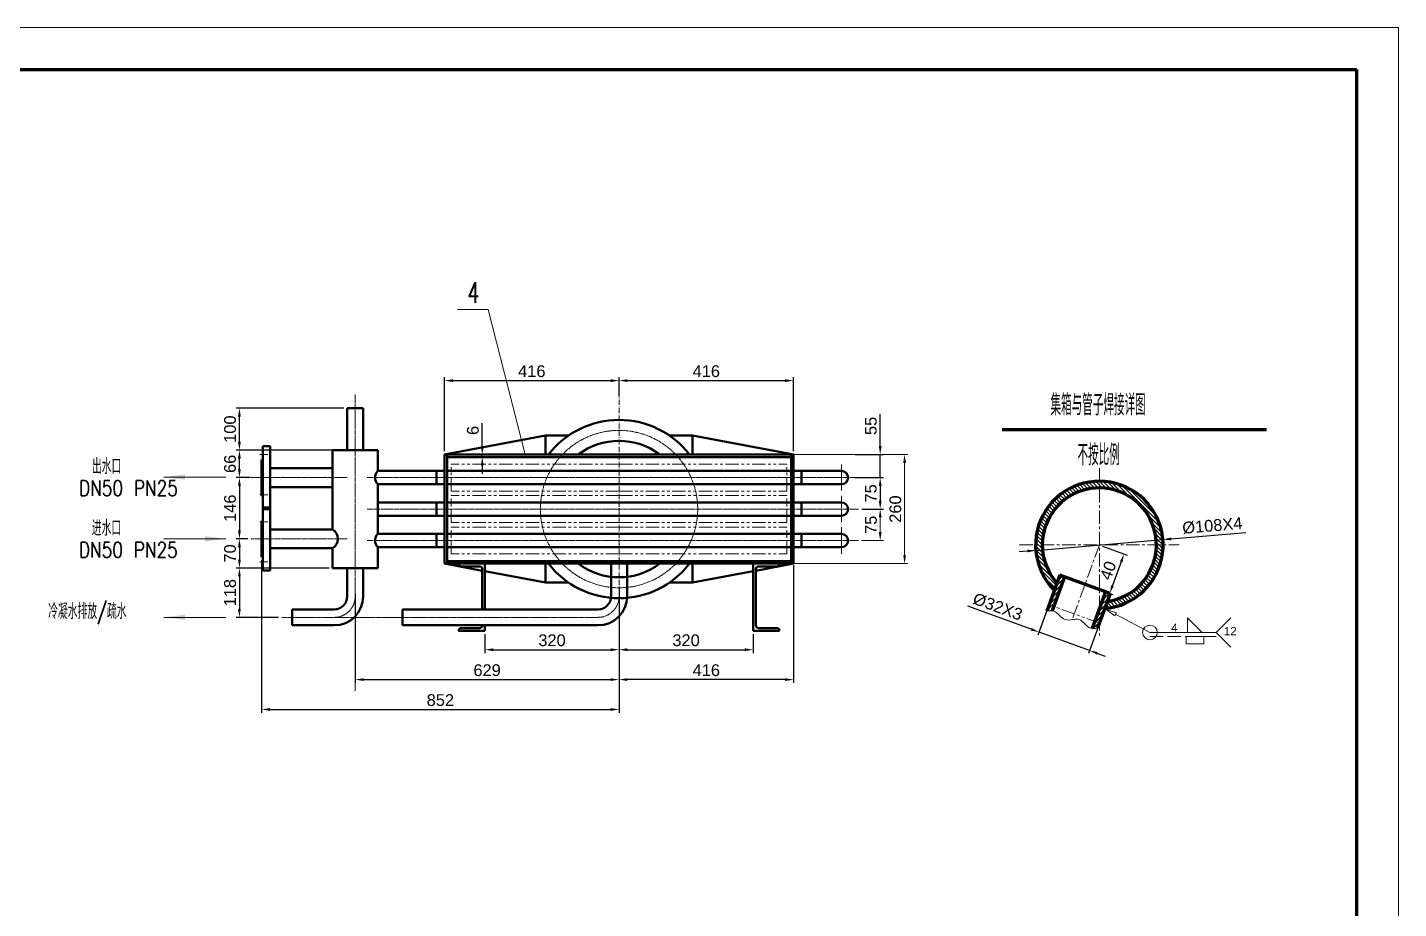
# Model space of a CAD drawing. Header units: millimetres. Extents: x 176693 to 196875, y 147562 to 159646.
# Drawn here: x 179364 to 182633, y 153319 to 155419 of the extents above; entities that cross this region are included whole.
import ezdxf

# ---------------------------------------------------------------- set-up
doc = ezdxf.new("R2010")
doc.units = ezdxf.units.MM
for name, pattern in [('ACAD_ISO10W100', [18.7, 12, -3, 0.7, -3]), ('AD_LTYPE1 0.20 mm', [16, 13, -1, 1, -1]), ('CENTER', [50.8, 31.75, -6.35, 6.35, -6.35]), ('CENTER2', [28.574999, 19.049999, -3.175, 3.175, -3.175]), ('PHANTOM', [63.5, 31.75, -6.35, 6.35, -6.35, 6.35, -6.35])]:
    doc.linetypes.add(name, pattern=pattern)
doc.layers.get('Defpoints').update_dxf_attribs({"lineweight": 18})
for name, color, linetype, lineweight in [('1轮廓实线层', 7, 'Continuous', 70), ('2细线层', 4, 'Continuous', 18), ('3中心线层', 1, 'CENTER', 18), ('5剖面线层', 2, 'Continuous', 18), ('6文字层', 3, 'Continuous', 18), ('7标注层', 4, 'Continuous', 18), ('9双点划线层', 6, 'PHANTOM', 18), ('CENTER1', 1, 'CENTER2', 18), ('CONTOUR', 7, 'Continuous', 50), ('中心线', 1, 'ACAD_ISO10W100', 18)]:
    doc.layers.add(name, color=color, linetype=linetype, lineweight=lineweight)
doc.styles.add('PC_TEXTSTYLE', font='txt.shx', dxfattribs={"width": 0.8, "bigfont": 'gbcbig.shx'})
doc.styles.get("Standard").update_dxf_attribs({"font": 'arial.ttf'})
doc.styles.add('TH_GBDIM', font='', dxfattribs={"width": 0.8})
doc.styles.get('TH_GBDIM').set_extended_font_data('宋体')
doc.dimstyles.new('HGCAD$0', dxfattribs={"dimtxt": 3.5, "dimasz": 2.5, "dimexe": 1, "dimexo": 1, "dimgap": 1, "dimtad": 1, "dimdec": 0, "dimdsep": 46, "dimtxsty": 'Standard', "dimcen": 0, "dimdle": 5, "dimadec": 0, "dimazin": 0, "dimtfac": 1, "dimtdec": 0, "dimtmove": 0, "dimatfit": 1, "dimfxl": 1, "dimtolj": 1, "dimarcsym": 0})
doc.dimstyles.new('HGCAD$3', dxfattribs={"dimtxt": 3.5, "dimasz": 2.5, "dimexe": 1, "dimexo": 1, "dimgap": 1, "dimtad": 1, "dimdec": 0, "dimdsep": 46, "dimtxsty": 'Standard', "dimcen": 0, "dimdle": 5, "dimadec": 1, "dimazin": 0, "dimtfac": 1, "dimtdec": 0, "dimtmove": 0, "dimatfit": 1, "dimfxl": 1, "dimtolj": 1, "dimarcsym": 0})

# ---------------------------------------------------------------- blocks, each defined once
blk = doc.blocks.new('*D556')
at = {"color": 0, "lineweight": -2, "transparency": 16777216}
for p, q in [((180075.7, 154130.2), (179861.7, 154130.2)), ((179869.7, 154110.2), (179869.7, 154032.7)), ((179963, 154012.7), (179861.7, 154012.7))]:
    blk.add_line(p, q, dxfattribs=at)
at = {"color": 0, "transparency": 16777216}
for points in [[(179866.4, 154110.2), (179873, 154110.2), (179869.7, 154130.2)], [(179866.4, 154032.7), (179873, 154032.7), (179869.7, 154012.7)]]:
    blk.add_solid(points, dxfattribs=at)
at = {"layer": 'Defpoints', "color": 0, "transparency": 16777216}
for p in [(180083.7, 154130.2), (179869.7, 154012.7), (179971, 154012.7)]:
    blk.add_point(p, dxfattribs=at)
at = {"color": 0, "lineweight": 18, "transparency": 16777216, "insert": (179847.4, 154071.5), "char_height": 28, "attachment_point": 5, "rotation": 90}
blk.add_mtext('\\A1;118', dxfattribs=at)
blk = doc.blocks.new('*D599')
at = {"color": 0, "lineweight": -2, "transparency": 16777216}
for p, q in [((181757.2, 153984.4), (181606.3, 154039.3)), ((181797, 154035.3), (181773.3, 153970)), ((181917.3, 153991.5), (181893.5, 153926.2)), ((181896.3, 153933.7), (181776, 153977.5)), ((181915.1, 153926.9), (181933.9, 153920.1))]:
    blk.add_line(p, q, dxfattribs=at)
at = {"color": 0, "transparency": 16777216}
for points in [[(181758.3, 153987.5), (181756.1, 153981.2), (181776, 153977.5)], [(181916.2, 153930), (181913.9, 153923.8), (181896.3, 153933.7)]]:
    blk.add_solid(points, dxfattribs=at)
at = {"layer": 'Defpoints', "color": 0, "transparency": 16777216}
for p in [(181799.8, 154042.8), (181920.1, 153999.1), (181896.3, 153933.7)]:
    blk.add_point(p, dxfattribs=at)
at = {"color": 0, "lineweight": 18, "transparency": 16777216, "insert": (181677.4, 154038), "char_height": 28, "attachment_point": 5, "rotation": 340}
blk.add_mtext('\\A1;%%C32X3', dxfattribs=at)
blk = doc.blocks.new('*D484')
at = {"color": 0, "lineweight": -2, "transparency": 16777216}
for p, q in [((181927.2, 154182.5), (181986.2, 154161)), ((181971.8, 154145), (181951.3, 154088.6)), ((181893, 154088.5), (181952, 154067.1))]:
    blk.add_line(p, q, dxfattribs=at)
at = {"color": 0, "transparency": 16777216}
for points in [[(181968.7, 154146.1), (181974.9, 154143.8), (181978.6, 154163.8)], [(181948.2, 154089.7), (181954.4, 154087.5), (181944.4, 154069.8)]]:
    blk.add_solid(points, dxfattribs=at)
at = {"layer": 'Defpoints', "color": 0, "transparency": 16777216}
for p in [(181919.7, 154185.2), (181885.5, 154091.3), (181944.4, 154069.8)]:
    blk.add_point(p, dxfattribs=at)
at = {"color": 0, "lineweight": 18, "transparency": 16777216, "insert": (181940.6, 154124.4), "char_height": 28, "attachment_point": 5, "rotation": 70}
blk.add_mtext('\\A1;40', dxfattribs=at)
blk = doc.blocks.new('*D485')
at = {"color": 0, "lineweight": -2, "transparency": 16777216}
for p, q in [((181768.2, 154172.4), (182071.2, 154198)), ((182091.1, 154199.7), (182268.8, 154214.8)), ((181748.3, 154170.7), (181728.4, 154169))]:
    blk.add_line(p, q, dxfattribs=at)
at = {"color": 0, "transparency": 16777216}
for points in [[(182090.8, 154203.1), (182091.4, 154196.4), (182071.2, 154198)], [(181748, 154174), (181748.6, 154167.4), (181768.2, 154172.4)]]:
    blk.add_solid(points, dxfattribs=at)
at = {"layer": 'Defpoints', "color": 0, "transparency": 16777216}
for p in [(182071.2, 154198), (181768.2, 154172.4)]:
    blk.add_point(p, dxfattribs=at)
at = {"color": 0, "lineweight": 18, "transparency": 16777216, "insert": (182189.1, 154231.2), "char_height": 28, "attachment_point": 5, "rotation": 4.8385}
blk.add_mtext('\\A1;%%C108X4', dxfattribs=at)
blk = doc.blocks.new('*D594')
at = {"color": 0, "lineweight": -2, "transparency": 16777216}
for p, q in [((180448.6, 154420.7), (180448.6, 154475.3)), ((180448.6, 154394.7), (180448.6, 154400.7)), ((180452.8, 154400.7), (180456.6, 154400.7)), ((180452.8, 154394.7), (180456.6, 154394.7)), ((180448.6, 154374.7), (180448.6, 154354.7))]:
    blk.add_line(p, q, dxfattribs=at)
at = {"color": 0, "transparency": 16777216}
for points in [[(180445.3, 154420.7), (180452, 154420.7), (180448.6, 154400.7)], [(180445.3, 154374.7), (180452, 154374.7), (180448.6, 154394.7)]]:
    blk.add_solid(points, dxfattribs=at)
at = {"layer": 'Defpoints', "color": 0, "transparency": 16777216}
for p in [(180444.8, 154400.7), (180444.8, 154394.7), (180448.6, 154394.7)]:
    blk.add_point(p, dxfattribs=at)
at = {"color": 0, "lineweight": 18, "transparency": 16777216, "insert": (180426.3, 154458.1), "char_height": 28, "attachment_point": 5, "rotation": 90}
blk.add_mtext('\\A1;6', dxfattribs=at)
blk = doc.blocks.new('*D595')
at = {"color": 0, "lineweight": -2, "transparency": 16777216}
for p, q in [((181353.7, 154345.7), (181405.2, 154345.7)), ((181397.2, 154325.7), (181397.2, 154290.7)), ((181353.7, 154270.7), (181405.2, 154270.7))]:
    blk.add_line(p, q, dxfattribs=at)
at = {"color": 0, "transparency": 16777216}
for points in [[(181393.9, 154325.7), (181400.6, 154325.7), (181397.2, 154345.7)], [(181393.9, 154290.7), (181400.6, 154290.7), (181397.2, 154270.7)]]:
    blk.add_solid(points, dxfattribs=at)
at = {"layer": 'Defpoints', "color": 0, "transparency": 16777216}
for p in [(181345.7, 154345.7), (181345.7, 154270.7), (181397.2, 154270.7)]:
    blk.add_point(p, dxfattribs=at)
at = {"color": 0, "lineweight": 18, "transparency": 16777216, "insert": (181375, 154308.2), "char_height": 28, "attachment_point": 5, "rotation": 90}
blk.add_mtext('\\A1;75', dxfattribs=at)
blk = doc.blocks.new('*D488')
at = {"color": 0, "lineweight": -2, "transparency": 16777216}
for p, q in [((180145.7, 154068.7), (180145.7, 153856.3)), ((180774.7, 154068.7), (180774.7, 153856.3)), ((180165.7, 153864.3), (180754.7, 153864.3))]:
    blk.add_line(p, q, dxfattribs=at)
at = {"color": 0, "transparency": 16777216}
for points in [[(180165.7, 153867.6), (180165.7, 153861), (180145.7, 153864.3)], [(180754.7, 153867.6), (180754.7, 153861), (180774.7, 153864.3)]]:
    blk.add_solid(points, dxfattribs=at)
at = {"layer": 'Defpoints', "color": 0, "transparency": 16777216}
for p in [(180145.7, 154076.7), (180774.7, 154076.7), (180774.7, 153864.3)]:
    blk.add_point(p, dxfattribs=at)
at = {"color": 0, "lineweight": 18, "transparency": 16777216, "insert": (180460.2, 153886.6), "char_height": 28, "attachment_point": 5}
blk.add_mtext('\\A1;629', dxfattribs=at)
blk = doc.blocks.new('*D489')
at = {"color": 0, "lineweight": -2, "transparency": 16777216}
for p, q in [((180774.7, 154054.7), (180774.7, 153927.6)), ((181094.3, 153972.7), (181094.3, 153927.6)), ((180794.7, 153935.6), (181074.3, 153935.6))]:
    blk.add_line(p, q, dxfattribs=at)
at = {"color": 0, "transparency": 16777216}
for points in [[(180794.7, 153938.9), (180794.7, 153932.2), (180774.7, 153935.6)], [(181074.3, 153938.9), (181074.3, 153932.2), (181094.3, 153935.6)]]:
    blk.add_solid(points, dxfattribs=at)
at = {"layer": 'Defpoints', "color": 0, "transparency": 16777216}
for p in [(180774.7, 154062.7), (181094.3, 153980.7), (181094.3, 153935.6)]:
    blk.add_point(p, dxfattribs=at)
at = {"color": 0, "lineweight": 18, "transparency": 16777216, "insert": (180934.5, 153957.9), "char_height": 28, "attachment_point": 5}
blk.add_mtext('\\A1;320', dxfattribs=at)
blk = doc.blocks.new('*D490')
at = {"color": 0, "lineweight": -2, "transparency": 16777216}
for p, q in [((180774.7, 154084.7), (180774.7, 153927.6)), ((180455.1, 153972.7), (180455.1, 153927.6)), ((180475.1, 153935.6), (180754.7, 153935.6))]:
    blk.add_line(p, q, dxfattribs=at)
at = {"color": 0, "transparency": 16777216}
for points in [[(180475.1, 153938.9), (180475.1, 153932.2), (180455.1, 153935.6)], [(180754.7, 153938.9), (180754.7, 153932.2), (180774.7, 153935.6)]]:
    blk.add_solid(points, dxfattribs=at)
at = {"layer": 'Defpoints', "color": 0, "transparency": 16777216}
for p in [(180774.7, 154092.7), (180455.1, 153980.7), (180774.7, 153935.6)]:
    blk.add_point(p, dxfattribs=at)
at = {"color": 0, "lineweight": 18, "transparency": 16777216, "insert": (180614.9, 153957.9), "char_height": 28, "attachment_point": 5}
blk.add_mtext('\\A1;320', dxfattribs=at)
blk = doc.blocks.new('*D491')
at = {"color": 0, "lineweight": -2, "transparency": 16777216}
for p, q in [((179890, 154345.7), (179861.7, 154345.7)), ((179869.7, 154325.7), (179869.7, 154219.7)), ((179890, 154199.7), (179861.7, 154199.7))]:
    blk.add_line(p, q, dxfattribs=at)
at = {"color": 0, "transparency": 16777216}
for points in [[(179866.4, 154325.7), (179873, 154325.7), (179869.7, 154345.7)], [(179866.4, 154219.7), (179873, 154219.7), (179869.7, 154199.7)]]:
    blk.add_solid(points, dxfattribs=at)
at = {"layer": 'Defpoints', "color": 0, "transparency": 16777216}
for p in [(179898, 154345.7), (179869.7, 154199.7), (179898, 154199.7)]:
    blk.add_point(p, dxfattribs=at)
at = {"color": 0, "lineweight": 18, "transparency": 16777216, "insert": (179847.4, 154272.7), "char_height": 28, "attachment_point": 5, "rotation": 90}
blk.add_mtext('\\A1;146', dxfattribs=at)
blk = doc.blocks.new('*D600')
at = {"color": 0, "lineweight": -2, "transparency": 16777216}
for p, q in [((180118.7, 154511.2), (179861.7, 154511.2)), ((179869.7, 154431.2), (179869.7, 154491.2)), ((180095.5, 154411.2), (179861.7, 154411.2))]:
    blk.add_line(p, q, dxfattribs=at)
at = {"color": 0, "transparency": 16777216}
for points in [[(179866.4, 154491.2), (179873, 154491.2), (179869.7, 154511.2)], [(179866.4, 154431.2), (179873, 154431.2), (179869.7, 154411.2)]]:
    blk.add_solid(points, dxfattribs=at)
at = {"layer": 'Defpoints', "color": 0, "transparency": 16777216}
for p in [(179869.7, 154511.2), (180126.7, 154511.2), (180103.5, 154411.2)]:
    blk.add_point(p, dxfattribs=at)
at = {"color": 0, "lineweight": 18, "transparency": 16777216, "insert": (179847.4, 154461.2), "char_height": 28, "attachment_point": 5, "rotation": 90}
blk.add_mtext('\\A1;100', dxfattribs=at)
blk = doc.blocks.new('*D601')
at = {"color": 0, "lineweight": -2, "transparency": 16777216}
for p, q in [((179896.3, 154411.2), (179861.7, 154411.2)), ((179869.7, 154365.7), (179869.7, 154391.2)), ((179896.3, 154345.7), (179861.7, 154345.7))]:
    blk.add_line(p, q, dxfattribs=at)
at = {"color": 0, "transparency": 16777216}
for points in [[(179866.4, 154391.2), (179873, 154391.2), (179869.7, 154411.2)], [(179866.4, 154365.7), (179873, 154365.7), (179869.7, 154345.7)]]:
    blk.add_solid(points, dxfattribs=at)
at = {"layer": 'Defpoints', "color": 0, "transparency": 16777216}
for p in [(179869.7, 154411.2), (179904.3, 154411.2), (179904.3, 154345.7)]:
    blk.add_point(p, dxfattribs=at)
at = {"color": 0, "lineweight": 18, "transparency": 16777216, "insert": (179847.4, 154378.5), "char_height": 28, "attachment_point": 5, "rotation": 90}
blk.add_mtext('\\A1;66', dxfattribs=at)
blk = doc.blocks.new('*D499')
at = {"color": 0, "lineweight": -2, "transparency": 16777216}
for p, q in [((179890, 154199.7), (179861.7, 154199.7)), ((179869.7, 154179.7), (179869.7, 154150.2)), ((180083.7, 154130.2), (179861.7, 154130.2))]:
    blk.add_line(p, q, dxfattribs=at)
at = {"color": 0, "transparency": 16777216}
for points in [[(179866.4, 154179.7), (179873, 154179.7), (179869.7, 154199.7)], [(179866.4, 154150.2), (179873, 154150.2), (179869.7, 154130.2)]]:
    blk.add_solid(points, dxfattribs=at)
at = {"layer": 'Defpoints', "color": 0, "transparency": 16777216}
for p in [(179898, 154199.7), (179869.7, 154130.2), (180091.7, 154130.2)]:
    blk.add_point(p, dxfattribs=at)
at = {"color": 0, "lineweight": 18, "transparency": 16777216, "insert": (179847.4, 154165), "char_height": 28, "attachment_point": 5, "rotation": 90}
blk.add_mtext('\\A1;70', dxfattribs=at)
blk = doc.blocks.new('*D500')
at = {"color": 0, "lineweight": -2, "transparency": 16777216}
for p, q in [((180774.7, 154539.5), (180774.7, 154584.9)), ((181190.7, 154408.7), (181190.7, 154584.9)), ((180794.7, 154576.9), (181170.7, 154576.9))]:
    blk.add_line(p, q, dxfattribs=at)
at = {"color": 0, "transparency": 16777216}
for points in [[(180794.7, 154580.2), (180794.7, 154573.5), (180774.7, 154576.9)], [(181170.7, 154580.2), (181170.7, 154573.5), (181190.7, 154576.9)]]:
    blk.add_solid(points, dxfattribs=at)
at = {"layer": 'Defpoints', "color": 0, "transparency": 16777216}
for p in [(181190.7, 154576.9), (180774.7, 154531.5), (181190.7, 154400.7)]:
    blk.add_point(p, dxfattribs=at)
at = {"color": 0, "lineweight": 18, "transparency": 16777216, "insert": (180982.7, 154599.2), "char_height": 28, "attachment_point": 5}
blk.add_mtext('\\A1;416', dxfattribs=at)
blk = doc.blocks.new('*D602')
at = {"color": 0, "lineweight": -2, "transparency": 16777216}
for p, q in [((180358.7, 154408.7), (180358.7, 154584.9)), ((180774.7, 154539.5), (180774.7, 154584.9)), ((180378.7, 154576.9), (180754.7, 154576.9))]:
    blk.add_line(p, q, dxfattribs=at)
at = {"color": 0, "transparency": 16777216}
for points in [[(180378.7, 154580.2), (180378.7, 154573.5), (180358.7, 154576.9)], [(180754.7, 154580.2), (180754.7, 154573.5), (180774.7, 154576.9)]]:
    blk.add_solid(points, dxfattribs=at)
at = {"layer": 'Defpoints', "color": 0, "transparency": 16777216}
for p in [(180774.7, 154576.9), (180774.7, 154531.5), (180358.7, 154400.7)]:
    blk.add_point(p, dxfattribs=at)
at = {"color": 0, "lineweight": 18, "transparency": 16777216, "insert": (180566.7, 154599.2), "char_height": 28, "attachment_point": 5}
blk.add_mtext('\\A1;416', dxfattribs=at)
blk = doc.blocks.new('*D501')
at = {"color": 0, "lineweight": -2, "transparency": 16777216}
for p, q in [((181190.7, 154137.3), (181190.7, 153856.3)), ((180774.7, 153983.1), (180774.7, 153856.3)), ((181170.7, 153864.3), (180794.7, 153864.3))]:
    blk.add_line(p, q, dxfattribs=at)
at = {"color": 0, "transparency": 16777216}
for points in [[(180794.7, 153867.6), (180794.7, 153861), (180774.7, 153864.3)], [(181170.7, 153867.6), (181170.7, 153861), (181190.7, 153864.3)]]:
    blk.add_solid(points, dxfattribs=at)
at = {"layer": 'Defpoints', "color": 0, "transparency": 16777216}
for p in [(181190.7, 154145.3), (180774.7, 153991.1), (180774.7, 153864.3)]:
    blk.add_point(p, dxfattribs=at)
at = {"color": 0, "lineweight": 18, "transparency": 16777216, "insert": (180982.7, 153886.6), "char_height": 28, "attachment_point": 5}
blk.add_mtext('\\A1;416', dxfattribs=at)
blk = doc.blocks.new('*D603')
at = {"color": 0, "lineweight": -2, "transparency": 16777216}
for p, q in [((179922.7, 154149.2), (179922.7, 153785.2)), ((180774.7, 153975.1), (180774.7, 153785.2)), ((179942.7, 153793.2), (180754.7, 153793.2))]:
    blk.add_line(p, q, dxfattribs=at)
at = {"color": 0, "transparency": 16777216}
for points in [[(179942.7, 153796.5), (179942.7, 153789.8), (179922.7, 153793.2)], [(180754.7, 153796.5), (180754.7, 153789.8), (180774.7, 153793.2)]]:
    blk.add_solid(points, dxfattribs=at)
at = {"layer": 'Defpoints', "color": 0, "transparency": 16777216}
for p in [(179922.7, 154157.2), (180774.7, 153983.1), (180774.7, 153793.2)]:
    blk.add_point(p, dxfattribs=at)
at = {"color": 0, "lineweight": 18, "transparency": 16777216, "insert": (180348.7, 153815.4), "char_height": 28, "attachment_point": 5}
blk.add_mtext('\\A1;852', dxfattribs=at)
blk = doc.blocks.new('*X226')
at = {"layer": '2细线层', "linetype": 'Continuous'}
blk.add_hatch(color=4, dxfattribs=at).paths.add_polyline_path([(27690.3, 24066.9), (27740.3, 24073.1), (27740.3, 24060.6)], flags=0)
at = {"layer": '2细线层', "color": 4, "linetype": 'Continuous'}
blk.add_line((27690.3, 24066.9), (27838.1, 24066.9), dxfattribs=at)
at = {"layer": '2细线层', "color": 3}
blk.add_line((27838.1, 24066.9), (27838.1, 24066.9), dxfattribs=at)
blk = doc.blocks.new('*D647')
at = {"color": 0, "lineweight": -2, "transparency": 16777216}
for p, q in [((181397.2, 154420.7), (181397.2, 154497)), ((181337.9, 154400.7), (181405.2, 154400.7)), ((181397.2, 154345.7), (181397.2, 154400.7)), ((181337.9, 154345.7), (181405.2, 154345.7)), ((181397.2, 154325.7), (181397.2, 154305.7))]:
    blk.add_line(p, q, dxfattribs=at)
at = {"color": 0, "transparency": 16777216}
for points in [[(181393.9, 154420.7), (181400.6, 154420.7), (181397.2, 154400.7)], [(181393.9, 154325.7), (181400.6, 154325.7), (181397.2, 154345.7)]]:
    blk.add_solid(points, dxfattribs=at)
at = {"layer": 'Defpoints', "color": 0, "transparency": 16777216}
for p in [(181329.9, 154400.7), (181397.2, 154400.7), (181329.9, 154345.7)]:
    blk.add_point(p, dxfattribs=at)
at = {"color": 0, "lineweight": 18, "transparency": 16777216, "insert": (181375, 154468.9), "char_height": 28, "attachment_point": 5, "rotation": 90}
blk.add_mtext('\\A1;55', dxfattribs=at)

msp = doc.modelspace()

# ---------------------------------------------------------------- hatches: boundary and pattern name
at = {"layer": '5剖面线层'}
h = msp.add_hatch(dxfattribs=at)
h.set_pattern_fill('ANSI31', color=256, scale=2, angle=90, style=0)
h.set_pattern_definition([(135, (178374.061, 151497.231), (-4.490128, -4.490128), [])])
h.paths.add_polyline_path([(181919.704, 154321.225), (181919.704, 154337.225, 0.41421356), (181767.704, 154185.225), (181783.704, 154185.225, -0.41421356)])
h.paths.add_polyline_path([(182055.704, 154185.225), (182071.704, 154185.225, 0.41421356), (181919.704, 154337.225), (181919.704, 154321.225, -0.41421356)])
h.paths.add_polyline_path([(181938.802, 154050.572), (181932.691, 154033.78, 0.3893758), (182071.704, 154185.225), (182055.704, 154185.225, -0.37352422)])
h.paths.add_polyline_path([(181783.704, 154185.225), (181767.704, 154185.225, 0.19936118), (181812.41, 154077.559), (181818.522, 154094.351, -0.18501192)])
h = msp.add_hatch(dxfattribs=at)
h.set_pattern_fill('ANSI31', color=256, scale=2, style=0)
h.set_pattern_definition([(45, (178374.061, 151497.231), (-4.490128, 4.490128), [])])
edge = h.paths.add_edge_path()
edge.add_line((181836.638, 154109.04), (181825.362, 154113.145))
edge.add_line((181825.362, 154113.145), (181794.206, 154027.543))
edge.add_spline(control_points=[(181794.206, 154027.543), (181798.684, 154028.183), (181803.162, 154028.822), (181807.272, 154028.357)], knot_values=[0, 0, 0, 0, 12.79443655, 12.79443655, 12.79443655, 12.79443655], degree=3, periodic=0)
edge.add_line((181807.272, 154028.357), (181836.638, 154109.04))
h.paths.add_polyline_path([(181919.704, 154033.187), (181919.704, 153998.101), (181945.643, 154069.366), (181934.366, 154073.47)])
edge = h.paths.add_edge_path()
edge.add_line((181919.704, 154033.187), (181902.611, 153986.223))
edge.add_spline(control_points=[(181902.611, 153986.223), (181906.721, 153985.758), (181911.199, 153986.397), (181915.677, 153987.036)], knot_values=[122.17931102, 122.17931102, 122.17931102, 122.17931102, 134.97374757, 134.97374757, 134.97374757, 134.97374757], degree=3, periodic=0)
edge.add_line((181915.677, 153987.036), (181919.704, 153998.101))
edge.add_line((181919.704, 153998.101), (181919.704, 154033.187))

# ---------------------------------------------------------------- linework, layer by layer
at = {"color": 1, "linetype": 'AD_LTYPE1 0.20 mm', "lineweight": 18}
for p, q in [((180145.725, 153837.717), (180145.725, 154543.644)), ((181304.725, 154377.328), (181304.725, 154314.107)), ((180126.368, 154345.717), (179898.025, 154345.717)), ((180174.623, 154345.717), (181345.725, 154345.717)), ((181304.725, 154302.328), (181304.725, 154239.107)), ((180174.623, 154270.717), (181345.725, 154270.717)), ((181304.725, 154227.328), (181304.725, 154164.107)), ((180126.368, 154199.717), (179898.025, 154199.717)), ((180174.623, 154195.717), (181345.725, 154195.717)), ((180095.725, 154012.717), (179970.962, 154012.717)), ((180624.725, 154012.717), (180080.423, 154012.717)), ((180724.725, 154012.717), (180624.725, 154012.717))]:
    msp.add_line(p, q, dxfattribs=at)
at = {"color": 3, "lineweight": 18}
for p, q in [((181190.725, 154400.717), (181463.426, 154400.717)), ((181455.426, 154380.717), (181455.426, 154160.717)), ((181353.725, 154270.717), (181405.235, 154270.717)), ((181397.235, 154250.717), (181397.235, 154215.717)), ((181353.725, 154195.717), (181405.235, 154195.717)), ((181190.725, 154140.717), (181463.426, 154140.717))]:
    msp.add_line(p, q, dxfattribs=at)
at = {"color": 1, "linetype": 'AD_LTYPE1 0.20 mm', "lineweight": 18}
msp.add_circle((180774.725, 154270.717), 187.5, dxfattribs=at)
for centre in [(180095.725, 154062.717), (180724.725, 154062.717)]:
    msp.add_arc(centre, 50, 270, 0, dxfattribs=at)
at = {"color": 3}
for points in [[(181452.092, 154380.717), (181458.759, 154380.717), (181455.426, 154400.717)], [(181393.901, 154250.717), (181400.568, 154250.717), (181397.235, 154270.717)], [(181393.901, 154215.717), (181400.568, 154215.717), (181397.235, 154195.717)], [(181452.092, 154160.717), (181458.759, 154160.717), (181455.426, 154140.717)]]:
    msp.add_solid(points, dxfattribs=at)
at = {"layer": '1轮廓实线层'}
for p, q in [((176943.049, 155318.636), (182533.049, 155318.636)), ((182533.049, 155318.636), (182533.049, 151318.636)), ((181687.682, 154460.288), (182317.839, 154460.288)), ((181825.362, 154113.145), (181794.206, 154027.543)), ((181836.638, 154109.04), (181807.272, 154028.357)), ((181945.643, 154069.366), (181825.362, 154113.145)), ((181934.366, 154073.47), (181902.611, 153986.223)), ((181945.643, 154069.366), (181915.677, 153987.036))]:
    msp.add_line(p, q, dxfattribs=at)
for radius, start, end in [(152, 274.901062, 225.098938), (136, 278.072487, 221.927513)]:
    msp.add_arc((181919.704, 154185.225), radius, start, end, dxfattribs=at)
at = {"layer": '2细线层'}
for p, q in [((176693.049, 155418.636), (182633.049, 155418.636)), ((182633.049, 155418.636), (182633.049, 151218.636))]:
    msp.add_line(p, q, dxfattribs=at)
msp.add_spline([(181794.206, 154027.543), (181811.078, 154027.541), (181838.07, 154007.292), (181871.813, 154007.288), (181898.806, 153987.039), (181915.677, 153987.036)], degree=3, dxfattribs=at)
at = {"layer": '3中心线层'}
for p, q in [((181919.704, 154368.613), (181919.704, 153963.372)), ((181729.704, 154185.225), (182109.704, 154185.225)), ((181919.704, 154185.225), (181854.942, 154007.29))]:
    msp.add_line(p, q, dxfattribs=at)
at = {"layer": '7标注层', "color": 51}
for p, q in [((181936.266, 154031.695), (181960.316, 154023.696)), ((181956.421, 154016.329), (181936.266, 154031.695)), ((181960.316, 154023.696), (181956.421, 154016.329)), ((181958.369, 154020.013), (182040.325, 153976.694))]:
    msp.add_line(p, q, dxfattribs=at)
at = {"layer": '7标注层', "color": 31}
for p, q in [((182129.942, 154011.694), (182129.942, 153976.694)), ((182164.942, 153976.694), (182129.942, 154011.694)), ((182232.825, 154011.694), (182197.825, 153976.694)), ((182126.442, 153949.194), (182126.442, 153966.694)), ((182126.442, 153966.694), (182168.442, 153966.694)), ((182129.942, 153976.694), (182164.942, 153976.694)), ((182168.442, 153966.694), (182168.442, 153949.194)), ((182197.825, 153976.694), (182232.825, 153941.694)), ((182168.442, 153949.194), (182126.442, 153949.194))]:
    msp.add_line(p, q, dxfattribs=at)
at = {"layer": '7标注层', "color": 4, "extrusion": (0, 1, 0)}
msp.add_line((182040.325, 153976.694), (182197.825, 153976.694), dxfattribs=at)
at = {"layer": '7标注层', "color": 80, "linetype": 'Continuous', "extrusion": (0, 1, 0)}
for p, q in [((182040.325, 153966.694), (182071.825, 153966.694)), ((182082.325, 153966.694), (182113.825, 153966.694)), ((182124.325, 153966.694), (182155.825, 153966.694)), ((182166.325, 153966.694), (182197.825, 153966.694))]:
    msp.add_line(p, q, dxfattribs=at)
at = {"layer": '7标注层', "extrusion": (0, 1, 0), "elevation": 154746.075}
msp.add_lwpolyline([(-180462.686, 0), (-180389.453, 0)], dxfattribs=at)
at = {"layer": '7标注层'}
msp.add_lwpolyline([(180551.101, 154400.717), (180462.686, 154746.075)], dxfattribs=at)
at = {"layer": '7标注层', "color": 31}
msp.add_circle((182040.325, 153976.694), 17.5, dxfattribs=at)
at = {"layer": '9双点划线层'}
for p, q in [((180774.725, 154377.717), (180374.725, 154377.717)), ((180374.725, 154313.717), (180374.725, 154377.717)), ((180774.725, 154377.717), (181174.725, 154377.717)), ((181174.725, 154313.717), (181174.725, 154377.717)), ((180774.725, 154313.717), (180374.725, 154313.717)), ((180774.725, 154302.717), (180374.725, 154302.717)), ((180374.725, 154238.717), (180374.725, 154302.717)), ((180774.725, 154313.717), (181174.725, 154313.717)), ((180774.725, 154302.717), (181174.725, 154302.717)), ((181174.725, 154238.717), (181174.725, 154302.717)), ((180774.725, 154238.717), (180374.725, 154238.717)), ((180374.725, 154163.717), (180374.725, 154227.717)), ((180774.725, 154227.717), (180374.725, 154227.717)), ((180774.725, 154238.717), (181174.725, 154238.717)), ((180774.725, 154227.717), (181174.725, 154227.717)), ((181174.725, 154163.717), (181174.725, 154227.717)), ((180774.725, 154163.717), (180374.725, 154163.717)), ((180774.725, 154163.717), (181174.725, 154163.717)), ((180095.725, 154031.717), (179995.725, 154031.717)), ((181920.056, 153999.068), (181799.776, 154042.846))]:
    msp.add_line(p, q, dxfattribs=at)
at = {"layer": 'CENTER1'}
for p, q in [((179918.725, 154400.717), (179946.725, 154400.717)), ((179918.725, 154304.717), (179946.725, 154304.717)), ((179918.725, 154240.717), (179946.725, 154240.717)), ((179918.725, 154144.717), (179946.725, 154144.717))]:
    msp.add_line(p, q, dxfattribs=at)
at = {"layer": 'CONTOUR', "lineweight": 50}
for p, q in [((180126.725, 154450.717), (180126.725, 154511.217)), ((180164.725, 154511.217), (180126.725, 154511.217)), ((180164.725, 154450.717), (180164.725, 154511.217)), ((180126.725, 154450.717), (180126.725, 154411.217)), ((180164.725, 154450.717), (180164.725, 154411.217)), ((179925.725, 154420.717), (179925.725, 154270.717)), ((179942.725, 154420.717), (179925.725, 154420.717)), ((179942.725, 154270.717), (179942.725, 154420.717)), ((180358.725, 154400.717), (180599.725, 154445.717)), ((180599.725, 154445.717), (180654.18, 154445.717)), ((180599.725, 154400.717), (180599.725, 154445.717)), ((180895.271, 154445.717), (180949.725, 154445.717)), ((180949.725, 154400.717), (180949.725, 154445.717)), ((181190.725, 154400.717), (180949.725, 154445.717)), ((179922.725, 154388.217), (179925.725, 154388.217)), ((179922.725, 154303.217), (179922.725, 154388.217)), ((180091.725, 154411.217), (180091.725, 154222.217)), ((180091.725, 154411.217), (180199.725, 154411.217)), ((180199.725, 154411.217), (180199.725, 154371.717)), ((180358.725, 154140.717), (180358.725, 154400.717)), ((181190.725, 154400.717), (180358.725, 154400.717)), ((180364.725, 154140.717), (180364.725, 154400.717)), ((181184.725, 154394.717), (180364.725, 154394.717)), ((181184.725, 154394.717), (180774.725, 154394.717)), ((181184.725, 154140.717), (181184.725, 154400.717)), ((181190.725, 154140.717), (181190.725, 154400.717)), ((179942.725, 154368.217), (180060.725, 154368.217)), ((180060.725, 154368.217), (180091.725, 154368.217)), ((180199.725, 154379.717), (180199.725, 154361.717)), ((180339.725, 154361.717), (180199.725, 154361.717)), ((180339.725, 154329.717), (180339.725, 154361.717)), ((180358.725, 154361.717), (180339.725, 154361.717)), ((180774.725, 154361.717), (180364.725, 154361.717)), ((180774.725, 154361.717), (181184.725, 154361.717)), ((181190.725, 154361.717), (181304.725, 154361.717)), ((181209.725, 154329.717), (181209.725, 154361.717)), ((179942.725, 154323.217), (180060.725, 154323.217)), ((180060.725, 154323.217), (180091.725, 154323.217)), ((180339.725, 154329.717), (180199.725, 154329.717)), ((180199.725, 154329.717), (180199.725, 154211.717)), ((180358.725, 154329.717), (180339.725, 154329.717)), ((180774.725, 154329.717), (180364.725, 154329.717)), ((180774.725, 154329.717), (181184.725, 154329.717)), ((181190.725, 154329.717), (181304.725, 154329.717)), ((179925.725, 154303.217), (179922.725, 154303.217)), ((180339.725, 154286.717), (180199.725, 154286.717)), ((180358.725, 154286.717), (180314.725, 154286.717)), ((180339.725, 154254.717), (180339.725, 154286.717)), ((180339.725, 154254.717), (180339.725, 154286.717)), ((180339.725, 154286.717), (180339.725, 154254.717)), ((180339.725, 154286.717), (180339.725, 154254.717)), ((180774.725, 154286.717), (180364.725, 154286.717)), ((180774.725, 154286.717), (181184.725, 154286.717)), ((181190.725, 154286.717), (181304.725, 154286.717)), ((181209.725, 154254.717), (181209.725, 154286.717)), ((181209.725, 154254.717), (181209.725, 154286.717)), ((181209.725, 154286.717), (181209.725, 154254.717)), ((181209.725, 154286.717), (181209.725, 154254.717)), ((179942.725, 154274.717), (179925.725, 154274.717)), ((179925.725, 154274.717), (179925.725, 154124.717)), ((179925.725, 154270.717), (179942.725, 154270.717)), ((179942.725, 154124.717), (179942.725, 154274.717)), ((180339.725, 154254.717), (180199.725, 154254.717)), ((180199.725, 154254.717), (180199.725, 154211.717)), ((180358.725, 154254.717), (180314.725, 154254.717)), ((180774.725, 154254.717), (180364.725, 154254.717)), ((180774.725, 154254.717), (181184.725, 154254.717)), ((181190.725, 154254.717), (181304.725, 154254.717)), ((179922.725, 154157.217), (179922.725, 154242.217)), ((179922.725, 154242.217), (179925.725, 154242.217)), ((179942.725, 154222.217), (180060.725, 154222.217)), ((180060.725, 154222.217), (180091.725, 154222.217)), ((180339.725, 154211.717), (180199.725, 154211.717)), ((180358.725, 154211.717), (180339.725, 154211.717)), ((180339.725, 154179.717), (180339.725, 154211.717)), ((180774.725, 154211.717), (180364.725, 154211.717)), ((180774.725, 154211.717), (181184.725, 154211.717)), ((181190.725, 154211.717), (181304.765, 154211.717)), ((181209.725, 154179.717), (181209.725, 154211.717)), ((179925.725, 154157.217), (179922.725, 154157.217)), ((179942.725, 154177.217), (180060.725, 154177.217)), ((180060.725, 154177.217), (180091.725, 154177.217)), ((180091.725, 154177.217), (180091.725, 154130.217)), ((180339.725, 154179.717), (180199.725, 154179.717)), ((180199.725, 154179.717), (180199.725, 154130.217)), ((180199.725, 154179.717), (180199.725, 154130.217)), ((180358.725, 154179.717), (180339.725, 154179.717)), ((180774.725, 154179.717), (180364.725, 154179.717)), ((180774.725, 154179.717), (181184.725, 154179.717)), ((181190.725, 154179.717), (181304.765, 154179.717)), ((179925.725, 154124.717), (179942.725, 154124.717)), ((180091.725, 154130.217), (180199.725, 154130.217)), ((180126.725, 154130.217), (180126.725, 154062.717)), ((180164.725, 154130.217), (180164.725, 154062.717)), ((181190.725, 154140.717), (180358.725, 154140.717)), ((180358.725, 154140.717), (180448.631, 154123.93)), ((181184.725, 154146.717), (180364.725, 154146.717)), ((180455.131, 154140.717), (180392.131, 154140.717)), ((180442.131, 154134.217), (180398.631, 154134.217)), ((180448.631, 154127.717), (180448.631, 154031.717)), ((180455.131, 154140.717), (180455.131, 154031.717)), ((180455.131, 154122.716), (180599.725, 154095.717)), ((180599.725, 154095.717), (180599.725, 154140.717)), ((180755.725, 154062.717), (180755.725, 154140.717)), ((181184.725, 154146.717), (180774.725, 154146.717)), ((181190.725, 154140.717), (180774.725, 154140.717)), ((180793.725, 154062.717), (180793.725, 154140.717)), ((180949.725, 154095.717), (180949.725, 154140.717)), ((181094.32, 154122.716), (180949.725, 154095.717)), ((181094.32, 154140.717), (181094.32, 153980.717)), ((181094.32, 154140.717), (181157.32, 154140.717)), ((181190.725, 154140.717), (181100.82, 154123.93)), ((181100.82, 154127.717), (181100.82, 153993.717)), ((181107.32, 154134.217), (181150.82, 154134.217)), ((180599.725, 154095.717), (180654.18, 154095.717)), ((180895.271, 154095.717), (180949.725, 154095.717)), ((179995.725, 153993.717), (179995.725, 154031.717)), ((180095.725, 154031.717), (179995.725, 154031.717)), ((180258.725, 154031.717), (180258.725, 153993.717)), ((180724.725, 154031.717), (180258.725, 154031.717)), ((180095.725, 153993.717), (179995.725, 153993.717)), ((180724.725, 153993.717), (180258.725, 153993.717)), ((180455.131, 153993.717), (180455.131, 153980.717)), ((180455.131, 153980.717), (180392.131, 153980.717)), ((180442.131, 153987.217), (180398.631, 153987.217)), ((181094.32, 153980.717), (181157.32, 153980.717)), ((181107.32, 153987.217), (181150.82, 153987.217))]:
    msp.add_line(p, q, dxfattribs=at)
for centre, radius, start, end in [((180774.725, 154270.717), 212.5, 37.717212, 142.282788), ((180774.725, 154270.717), 162.5, 53.130102, 126.869898), ((180215.301, 154345.717), 22.33, 134.231011, 225.768989), ((181304.725, 154345.717), 16, 270, 90), ((181304.725, 154270.717), 16, 270, 90), ((180077.439, 154199.717), 26.652, 302.412734, 57.587266), ((180215.301, 154195.717), 22.33, 134.231011, 225.768989), ((181304.725, 154195.717), 16, 270, 90), ((180398.631, 154140.717), 6.5, 180, 270), ((180442.131, 154127.717), 6.5, 0, 90), ((180774.725, 154270.717), 212.5, 217.717212, 322.282788), ((180774.725, 154270.717), 162.5, 233.130102, 306.869898), ((181107.32, 154127.717), 6.5, 90, 180), ((181150.82, 154140.717), 6.5, 270, 0), ((180095.725, 154062.717), 69, 270, 0), ((180095.725, 154062.717), 31, 270, 0), ((180724.725, 154062.717), 31, 270, 0), ((180724.725, 154062.717), 69, 270, 0), ((180442.131, 153993.717), 6.5, 270, 0), ((181107.32, 153993.717), 6.5, 180, 270), ((180398.631, 153980.717), 6.5, 90, 180), ((181150.82, 153980.717), 6.5, 0, 90)]:
    msp.add_arc(centre, radius, start, end, dxfattribs=at)
at = {"layer": '中心线'}
msp.add_line((180774.725, 153920.717), (180774.725, 154543.644), dxfattribs=at)

# ---------------------------------------------------------------- block references
at = {"layer": '2细线层', "xscale": -1, "rotation": 180}
for p in [(151999.474, 178413.791), (151999.474, 178079.589)]:
    msp.add_blockref('*X226', p, dxfattribs=at)
at = {"layer": '2细线层', "rotation": 180}
msp.add_blockref('*X226', (207527.928, 178266.756), dxfattribs=at)

# ---------------------------------------------------------------- texts
at = {"color": 3, "lineweight": 18, "char_height": 28, "attachment_point": 5, "rotation": 90}
for s, insert in [('\\A1;260', (181433.426, 154270.717)), ('\\A1;75', (181375.235, 154233.217))]:
    msp.add_mtext(s, dxfattribs=dict(at, insert=insert))
at = {"color": 3, "lineweight": 18, "char_height": 19.6, "attachment_point": 5}
for s, insert in [('4', (182098.612, 153988.206)), ('12', (182231.77, 153979.822))]:
    msp.add_mtext(s, dxfattribs=dict(at, insert=insert))
at = {"layer": '6文字层', "style": 'PC_TEXTSTYLE', "width": 0.7}
for s, p in [('集箱与管子焊接详图', (181803.27, 154493.923)), ('不按比例', (181867.606, 154374.969))]:
    msp.add_text(s, height=50, dxfattribs=at).set_placement(p)
at = {"layer": '6文字层', "char_height": 36.75, "style": 'PC_TEXTSTYLE'}
for s, insert, width, attachment_point in [('\\W0.67;出水口', (179518.095, 154354.113), 216.94415, 7), ('DN50 PN25', (179487.557, 154339.062), 248.07095, 1), ('\\W0.67;进水口', (179517.787, 154206.992), 216.94415, 7), ('DN50 PN25', (179487.249, 154191.941), 248.07095, 1), ('{\\W0.67;冷凝水排放/疏水}', (179413.699, 153996.477), 307.55047, 7)]:
    msp.add_mtext(s, dxfattribs=dict(at, insert=insert, width=width, attachment_point=attachment_point))
at = {"layer": '7标注层', "color": 11, "insert": (180441.272, 154811.174), "char_height": 49, "width": 65.66, "attachment_point": 3, "style": 'TH_GBDIM'}
msp.add_mtext('\\W0.67;{\\Fromans.shx,gbcbig.shx|c134;4}', dxfattribs=at)

# ---------------------------------------------------------------- dimensions: what is measured, and where the dimension line sits
at = {"color": 3, "lineweight": 18}
for base, p1, p2, picture, middle in [((180774.725, 154576.871), (180358.725, 154400.717), (180774.725, 154531.487), '*D602', (180566.725, 154599.167)), ((181190.725, 154576.871), (180774.725, 154531.487), (181190.725, 154400.717), '*D500', (180982.725, 154599.167)), ((180774.725, 153793.153), (179922.725, 154157.217), (180774.725, 153983.148), '*D603', (180348.725, 153815.45)), ((180774.725, 153864.313), (181190.725, 154145.316), (180774.725, 153991.148), '*D501', (180982.725, 153886.609)), ((180774.725, 153935.578), (180455.131, 153980.717), (180774.725, 154092.717), '*D490', (180614.928, 153957.883)), ((180774.725, 153864.313), (180145.725, 154076.717), (180774.725, 154076.717), '*D488', (180460.225, 153886.609)), ((181094.32, 153935.578), (180774.725, 154062.717), (181094.32, 153980.717), '*D489', (180934.522, 153957.883))]:
    dim = msp.add_linear_dim(base=base, p1=p1, p2=p2, dimstyle='HGCAD$0', override={"dimscale": 8, "dimsah": 1}, dxfattribs=at)
    dim.commit()
    dim.dimension.update_dxf_attribs({"geometry": picture, "text_midpoint": middle})
for base, p1, p2, picture, middle in [((179869.709, 154511.217), (180103.474, 154411.217), (180126.725, 154511.217), '*D600', (179847.413, 154461.217)), ((181397.235, 154400.717), (181329.925, 154345.717), (181329.925, 154400.717), '*D647', (181374.996, 154468.877)), ((179869.709497697, 154411.217340075), (179904.349085092, 154345.717340075), (179904.349085092, 154411.217340075), '*D601', (179847.41345404, 154378.467340075)), ((179869.709, 154199.717), (179898.025, 154345.717), (179898.025, 154199.717), '*D491', (179847.413, 154272.717)), ((181397.235, 154270.717), (181345.725, 154345.717), (181345.725, 154270.717), '*D595', (181374.996, 154308.217)), ((179869.709497697, 154130.217340076), (179898.024814627, 154199.717340077), (180091.725264887, 154130.217340076), '*D499', (179847.41345404, 154164.967340076)), ((179869.709497697, 154012.717340076), (180083.725264887, 154130.217340076), (179970.961598429, 154012.717340076), '*D556', (179847.41345404, 154071.467340076))]:
    dim = msp.add_linear_dim(base=base, p1=p1, p2=p2, angle=90, dimstyle='HGCAD$0', override={"dimscale": 8, "dimsah": 1}, dxfattribs=at)
    dim.commit()
    dim.dimension.update_dxf_attribs({"geometry": picture, "text_midpoint": middle})
dim = msp.add_linear_dim(base=(180448.623, 154394.717), p1=(180444.831, 154400.717), p2=(180444.831, 154394.717), angle=90, dimstyle='HGCAD$0', override={"dimscale": 8, "dimsah": 1}, dxfattribs=at)
dim.commit()
dim.dimension.update_dxf_attribs({"geometry": '*D594', "text_midpoint": (180448.623, 154458.051), "dimtype": 160})
dim = msp.add_diameter_dim_2p(p1=(181768.246, 154172.404), p2=(182071.163, 154198.045), text='%%C108X4', dimstyle='HGCAD$3', override={"dimscale": 8, "dimsah": 1, "dimadec": 0}, dxfattribs=at)
dim.commit()
dim.dimension.update_dxf_attribs({"geometry": '*D485', "text_midpoint": (182191.067, 154208.195), "dimtype": 163})
dim = msp.add_aligned_dim(p1=(181919.704, 154185.225), p2=(181885.502, 154091.255), distance=62.728, text='40', dimstyle='HGCAD$0', override={"dimscale": 8, "dimsah": 1}, dxfattribs=at)
dim.commit()
dim.dimension.update_dxf_attribs({"geometry": '*D484', "text_midpoint": (181940.597, 154124.411)})
dim = msp.add_linear_dim(base=(181896.276, 153933.733), p1=(181799.776, 154042.846), p2=(181920.056, 153999.068), angle=340, text='%%C32X3', dimstyle='HGCAD$0', override={"dimscale": 8, "dimsah": 1}, dxfattribs=at)
dim.commit()
dim.dimension.update_dxf_attribs({"geometry": '*D599', "text_midpoint": (181669.497, 154016.274), "dimtype": 161})

doc.saveas('drawing.dxf')
